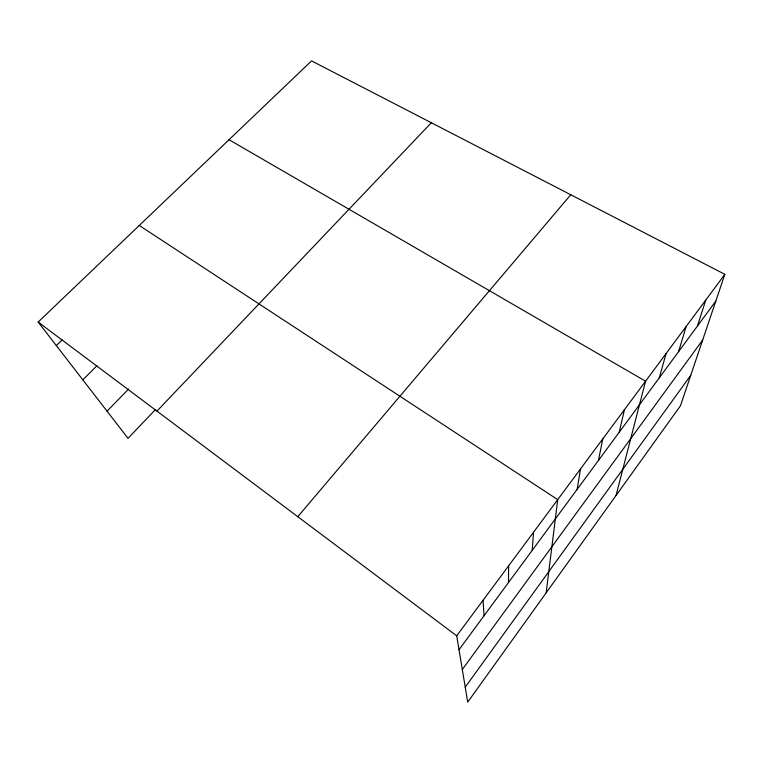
<?xml version="1.0" encoding="UTF-8"?>
<svg xmlns="http://www.w3.org/2000/svg" width="763" height="763" viewBox="0 0 763 763"><rect width="100%" height="100%" fill="white"/><g stroke="black" fill="none" stroke-linecap="round" stroke-linejoin="round"><path stroke-width="1.14" d="M508.473 582.57L508.654 565.784M532.212 550.352L533.528 532.25M546.155 592.841L557.715 499.641L139.267 225.457M577.162 489.331L580.548 468.854M598.459 460.413L602.789 438.868M619.232 432.22L624.449 409.674M616.037 495.492L645.565 381.214L229.034 139.715M659.261 377.885L666.137 353.479M678.555 351.686L686.195 326.43M697.401 326.106L705.765 300.059M724.85 274.327L680.482 405.725L467.719 702.113L456.703 635.817L38.15 322.053L311.552 60.887L724.85 274.327L456.703 635.817M465.23 687.167L690.753 375.31M462.302 669.523L702.675 340.012M459.011 649.714L715.799 301.127M297.789 516.694L570.772 194.756M155.547 409.464L128.041 438.334L38.15 322.053M156.959 411.123L431.343 122.748M107.058 411.181L128.709 388.949M82.833 379.85L96.93 365.744M56.328 345.563L62.146 339.897M483.055 600.29L484.085 615.674"/></g></svg>
